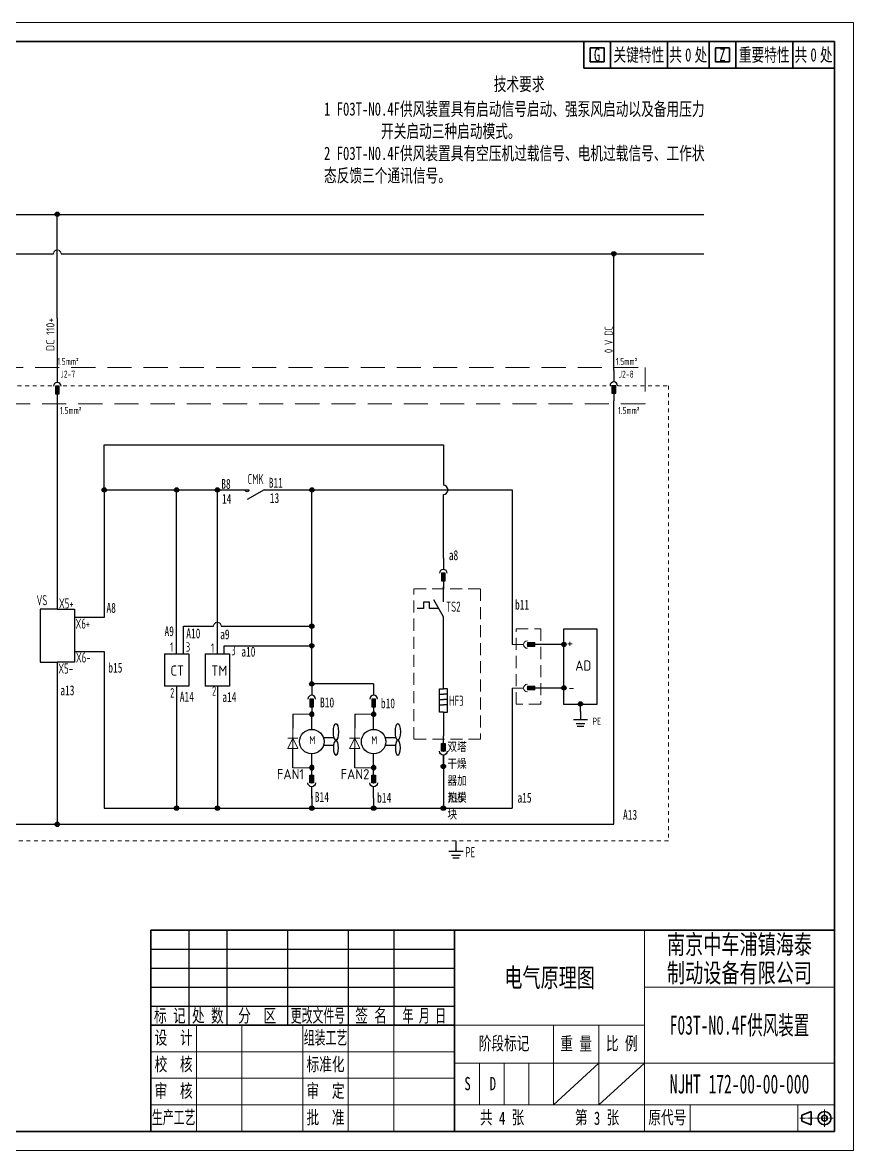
# Model space of a CAD drawing. Header units: millimetres. Extents: x 0 to 420, y 0 to 297.
# Drawn here: x 201.2 to 420, y 0 to 297 of the extents above; entities that cross this region are included whole.
import ezdxf
from ezdxf.enums import TextEntityAlignment as Align

# ---------------------------------------------------------------- set-up
doc = ezdxf.new("R2010")
doc.units = ezdxf.units.MM
for name, pattern in [('CENTER1', [10, 7, -1, 1, -1]), ('HIDDEN', [9.525, 6.35, -3.175]), ('PHANTOM2', [31.75, 15.875, -3.175, 3.175, -3.175, 3.175, -3.175]), ('虚线', [2, 1, -1])]:
    doc.linetypes.add(name, pattern=pattern)
for name, color, linetype, lineweight in [('BLK_0.5mm^2', 7, 'Continuous', 18), ('SYMS', 7, 'Continuous', 18), ('TAGS', 51, 'Continuous', 18), ('尺寸线层', 3, 'Continuous', 13), ('标注', 3, 'Continuous', 18), ('点划线', 4, 'CENTER1', 18), ('粗实线', 7, 'Continuous', 35), ('粗实线层', 7, 'Continuous', 25), ('虚线', 2, 'HIDDEN', 18), ('虚线层', 6, '虚线', 13), ('触点示意图', 11, 'Continuous', 18)]:
    doc.layers.add(name, color=color, linetype=linetype, lineweight=lineweight)
doc.styles.add('WD', font='romans.shx', dxfattribs={"bigfont": 'gbcbig.shx'})
doc.styles.add('WD_IEC', font='isocp2.shx', dxfattribs={"width": 0.9, "bigfont": 'gbcbig.shx'})
doc.styles.add('标准', font='isoct2.shx')
doc.styles.add('海泰标注样式', font='isocp.shx', dxfattribs={"width": 0.7, "bigfont": 'gbcbig.shx'})
doc.styles.add('海泰汉字样式', font='仿宋_GB2312.TTF', dxfattribs={"width": 0.7, "height": 2.6})

# ---------------------------------------------------------------- blocks, each defined once
blk = doc.blocks.new('NJHT-更改区')
at = {"color": 7, "linetype": 'Continuous'}
for p, q in [((0, 5), (80, 5)), ((10, 5), (10, 0)), ((20, 5), (20, 0)), ((36, 5), (36, 0)), ((52, 5), (52, 0)), ((64, 5), (64, 0)), ((0, 0), (80, 0))]:
    blk.add_line(p, q, dxfattribs=at)
at = {"color": 7, "linetype": 'Continuous', "lineweight": 35}
for p, q in [((0, 0), (0, 5)), ((80, 0), (80, 5))]:
    blk.add_line(p, q, dxfattribs=at)
at = {"color": 2, "linetype": 'Continuous', "style": '海泰汉字样式'}
for tag, width, p in [('1', 0.7, (5, 2.5)), ('2', 0.7, (15, 2.5)), ('3', 0.7, (28, 2.5)), ('4', 0.6, (44, 2.5)), ('5', 0.7, (58, 2.5)), ('6', 0.6, (72, 2.5))]:
    blk.add_attdef(tag, text='', height=3.5, dxfattribs=dict(at, width=width)).set_placement(p, align=Align.MIDDLE_CENTER)
blk = doc.blocks.new('HTPhase')
at = {"insert": (317.56, 17.57), "char_height": 3.5, "width": 10.4838, "attachment_point": 4, "style": '海泰汉字样式'}
blk.add_mtext('S   D', dxfattribs=at)
blk = doc.blocks.new('NJHT-A3')
at = {"color": 7, "linetype": 'Continuous', "lineweight": 18}
for p, q in [((0, 297), (420, 297)), ((420, 0), (420, 297)), ((365, 5), (365, 58)), ((365, 43), (415, 43)), ((247, 33), (247, 5)), ((259, 33), (259, 5)), ((275, 33), (275, 5)), ((287, 33), (287, 5)), ((299, 33), (299, 5)), ((315, 33), (365, 33)), ((341, 33), (341, 12)), ((353, 33), (353, 12)), ((235, 26), (315, 26)), ((365, 23), (315, 23)), ((321.5, 23), (321.5, 12)), ((328, 23), (328, 12)), ((334.5, 23), (334.5, 12)), ((365, 23), (415, 23)), ((235, 19), (315, 19)), ((235, 12), (315, 12)), ((365, 12), (315, 12)), ((415, 12), (365, 12)), ((377, 12), (377, 5)), ((420, 0), (0, 0))]:
    blk.add_line(p, q, dxfattribs=at)
at = {"color": 7, "linetype": 'Continuous', "lineweight": 35}
for p, q in [((25, 292), (415, 292)), ((415, 292), (415, 5)), ((315, 5), (315, 58)), ((315, 33), (235, 33)), ((25, 5), (415, 5))]:
    blk.add_line(p, q, dxfattribs=at)
blk.add_lwpolyline([(235, 5), (415, 5), (415, 58), (235, 58)], close=True, dxfattribs=at)
at = {"color": 2, "linetype": 'Continuous', "lineweight": 18, "char_height": 3.5, "attachment_point": 5, "style": '海泰汉字样式'}
for s, insert, width in [('设  计', (241, 29.5), 12), ('{\\W0.6;组装工艺}', (281, 29.5), 12), ('阶段标记', (328, 28), 26), ('重 量', (347, 28), 12), ('比 例', (359, 28), 12), ('校  核', (241, 22.5), 12), ('标准化', (281, 22.5), 12), ('审  核', (241, 15.5), 12), ('审  定', (281, 15.5), 12), ('{\\W0.6;生产工艺}', (241, 8.5), 12), ('批  准', (281, 8.5), 12), ('共   张', (327.5, 8.5), 25), ('第   张', (352.5, 8.5), 25), ('原代号', (371, 8.5), 12)]:
    blk.add_mtext(s, dxfattribs=dict(at, insert=insert, width=width))
at = {"color": 2, "linetype": 'Continuous', "lineweight": 18, "style": '海泰汉字样式', "width": 0.6}
blk.add_attdef('5', text='', height=5, rotation=180, dxfattribs=at).set_placement((50, 286.5), align=Align.MIDDLE_CENTER)
at = {"color": 2, "linetype": 'Continuous', "lineweight": 18, "style": '海泰汉字样式'}
for tag, height, width, p in [('1', 5, 0.5, (390, 54.25)), ('7', 5, 0.7, (340, 45.5)), ('2', 5, 0.5, (390, 46.75)), ('3', 5, 0.6, (390, 33)), ('12', 3.5, 0.7, (253, 29.5)), ('13', 3.5, 0.6, (267, 29.5)), ('20', 3.5, 0.7, (293, 29.5)), ('21', 3.5, 0.6, (307, 29.5)), ('14', 3.5, 0.7, (253, 22.5)), ('15', 3.5, 0.6, (267, 22.5)), ('22', 3.5, 0.7, (293, 22.5)), ('23', 3.5, 0.6, (307, 22.5)), ('8', 3.5, 0.7, (347, 17.5)), ('9', 3.5, 0.7, (359, 17.5)), ('4', 5, 0.6, (390, 17.5)), ('16', 3.5, 0.7, (253, 15.5)), ('17', 3.5, 0.6, (267, 15.5)), ('24', 3.5, 0.7, (293, 15.5)), ('25', 3.5, 0.6, (307, 15.5)), ('18', 3.5, 0.7, (253, 8.5)), ('19', 3.5, 0.6, (267, 8.5)), ('26', 3.5, 0.7, (293, 8.5)), ('27', 3.5, 0.6, (307, 8.5)), ('11', 3.5, 0.7, (327.5, 8.5)), ('10', 3.5, 0.7, (352.5, 8.5)), ('6', 3.5, 0.7, (396.57, 8.5))]:
    blk.add_attdef(tag, text='', height=height, dxfattribs=dict(at, width=width)).set_placement(p, align=Align.MIDDLE_CENTER)
blk = doc.blocks.new('质量特性标注表')
at = {"layer": '粗实线'}
for p, q in [((0, 0), (0, -7)), ((0, 0), (66, 0)), ((7, 0), (7, -7)), ((22, 0), (22, -7)), ((33, 0), (33, -7)), ((40, 0), (40, -7)), ((55, 0), (55, -7)), ((66, 0), (66, -7)), ((1.65, -1.65), (5.35, -1.65)), ((1.65, -5.35), (1.65, -1.65)), ((5.35, -1.65), (5.35, -5.35)), ((34.65, -1.65), (38.35, -1.65)), ((34.65, -5.35), (34.65, -1.65)), ((38.35, -1.65), (38.35, -5.35)), ((5.35, -5.35), (1.65, -5.35)), ((38.35, -5.35), (34.65, -5.35)), ((0, -7), (66, -7))]:
    blk.add_line(p, q, dxfattribs=at)
at = {"layer": '标注', "color": 2, "style": '海泰汉字样式', "width": 0.7}
for s, p in [('G', (3.5, -3.5)), ('关键特性', (14.5, -3.5)), ('共  处', (27.5, -3.5)), ('Z', (36.5, -3.5)), ('重要特性', (47.5, -3.5)), ('共  处', (60.5, -3.5))]:
    blk.add_text(s, height=3.5, dxfattribs=at).set_placement(p, align=Align.MIDDLE_CENTER)
for tag, p in [('关键特性处数', (27.5, -3.5)), ('重要特性处数', (60.5, -3.5))]:
    blk.add_attdef(tag, text='', height=3.5, dxfattribs=at).set_placement(p, align=Align.MIDDLE_CENTER)
blk = doc.blocks.new('fse')
blk.add_hatch(color=256).paths.add_polyline_path([(-62.47, -297.35), (-62.47, -293.6), (-64.34, -293.6), (-64.34, -297.35)], flags=0)
for p, q in [((-63.41, -286.1), (-63.41, -291.72)), ((-63.41, -297.35), (-63.41, -301.1))]:
    blk.add_line(p, q)
blk.add_lwpolyline([(-62.47, -293.6), (-64.34, -293.6), (-64.34, -297.35), (-62.47, -297.35)], close=True)
blk.add_arc((-63.41, -293.6), 1.88, 0, 180)
blk.add_point((-63.41, -293.6))
blk = doc.blocks.new('VC01JP_1')
blk.add_hatch(color=256).paths.add_polyline_path([(0.62, -2.5), (0.62, 0), (-0.62, 0), (-0.62, -2.5)], flags=0)
for p, q in [((0, 5), (0, 1.25)), ((0, -2.5), (0, -5))]:
    blk.add_line(p, q)
blk.add_lwpolyline([(0.62, 0), (-0.62, 0), (-0.62, -2.5), (0.62, -2.5)], close=True)
blk.add_arc((0, 0), 1.25, 0, 180)
blk.add_point((0, 0))
at = {"style": 'WD_IEC'}
for tag, p in [('INST', (-5.25, 8)), ('TAG1', (-5.25, 2)), ('LOC', (-5.25, 5)), ('DESC1', (-5.25, -5.1)), ('DESC2', (-5.25, -8.1)), ('DESC3', (-5.25, -11.1))]:
    blk.add_attdef(tag, text='', height=2, dxfattribs=at).set_placement(p, align=Align.RIGHT)
blk.add_attdef('TERM02', text='', height=2, rotation=90, dxfattribs=at).set_placement((-1, 5), align=Align.RIGHT)
for tag, p, height in [('X2TERM02', (0, 5), 0.32), ('X2TERMDESC02', (0, 4.48), 0.32), ('MFG', (2.75, 4), 1.5), ('CAT', (2.75, 1.5), 1.5), ('X4LINK', (-1.25, -1.25), 0.32), ('X1LINK', (1.25, -1.25), 0.32), ('ASSYCODE', (2.75, -2.75), 1), ('FAMILY', (2.75, -4.25), 1), ('X8TERM01', (0, -5), 0.32), ('X8TERMDESC01', (0, -5.52), 0.32), ('CATDESC', (2.75, -5.75), 1)]:
    blk.add_attdef(tag, p, '', height=height, dxfattribs=at)
blk.add_attdef('TERM01', (-1, -5), '', height=2, rotation=90, dxfattribs=at)
blk = doc.blocks.new('bfcgb')
blk.add_hatch(color=256).paths.add_polyline_path([(1495.06, 338, 1), (1492.9, 338, 1)])
blk.add_circle((1493.98, 338), 1.08)
blk = doc.blocks.new('gdrfff')
at = {"layer": '粗实线层'}
for p, q in [((1185.09, -1174.18), (1191.77, -1174.18)), ((1185.21, -1178.89), (1191.47, -1178.89))]:
    blk.add_line(p, q, dxfattribs=at)
blk.add_circle((1177.98, -1176.73), 7.55, dxfattribs=at)
blk.add_ellipse((1192.92, -1170.67), major_axis=(0, 5.23), ratio=0.298108, dxfattribs=at)
at = {"layer": '粗实线层', "extrusion": (0, 0, -1)}
blk.add_ellipse((1192.92, -1180.53), major_axis=(0, -4.61), ratio=0.338161, dxfattribs=at)
at = {"layer": '粗实线层', "insert": (1176.51, -1173.32), "char_height": 5, "attachment_point": 1, "style": '海泰标注样式'}
blk.add_mtext_dynamic_manual_height_columns('M', width=3.7813, gutter_width=17.5, heights=[0], dxfattribs=at)
blk = doc.blocks.new('VDI1_2')
for p, q in [((0, 7.5), (0, -7.5)), ((0, -2.5), (-2.5, 2.5)), ((-2.5, 2.5), (2.5, 2.5)), ((2.5, 2.5), (0, -2.5)), ((-2.5, -2.5), (2.5, -2.5))]:
    blk.add_line(p, q)
at = {"style": 'WD_IEC'}
for tag, height, p in [('INST', 2.5, (-5.5, 10.25)), ('TAG1', 2.5, (-5.5, 3.25)), ('LOC', 2.5, (-5.5, 6.75)), ('MFG', 1.5, (-5.5, -0.25)), ('DESC1', 2.5, (-5.5, -6.35)), ('CAT', 1.5, (-5.5, -2.75)), ('DESC3', 2.5, (-5.5, -13.35)), ('DESC2', 2.5, (-5.5, -9.85))]:
    blk.add_attdef(tag, text='', height=height, dxfattribs=at).set_placement(p, align=Align.RIGHT)
blk.add_attdef('TERM01', text='', height=2, rotation=90, dxfattribs=at).set_placement((-1, 7.5), align=Align.RIGHT)
for tag, p, height in [('X2TERM01', (0, 7.5), 0.32), ('ASSYCODE', (1, -4), 1), ('FAMILY', (1, -5.5), 1), ('X8TERM02', (0, -7.5), 0.32), ('CATDESC', (1, -7), 1)]:
    blk.add_attdef(tag, p, '', height=height, dxfattribs=at)
blk.add_attdef('TERM02', (-1, -7.5), '', height=2, rotation=90, dxfattribs=at)
blk = doc.blocks.new('VMS21P_1')
at = {"lineweight": -3}
for p, q in [((0, 7.5), (0, 2.5)), ((0, -2.5), (3.125, 3.125)), ((0, -2.5), (0, -7.5))]:
    blk.add_line(p, q, dxfattribs=at)
blk.add_arc((0, 3.125), 0.625, 270, 90, dxfattribs=at)
at = {"style": 'WD_IEC'}
for tag, p in [('INST', (-5.25, 7.75)), ('LOC', (-5.25, 4.25)), ('TAG2', (-5.25, 0.75)), ('XREF', (-5.25, -3.75)), ('DESC1', (-5.25, -7.6)), ('DESC2', (-5.25, -11.1)), ('DESC3', (-5.25, -14.6))]:
    blk.add_attdef(tag, text='', height=2.5, dxfattribs=at).set_placement(p, align=Align.RIGHT)
for tag, p, height in [('X2TERM01', (0, 7.5), 0.32), ('X4LINK', (-2, 0), 0.32), ('X1LINK', (-0.5, 0), 0.32), ('CONTACT', (4, -3.5), 1), ('X8TERM02', (0, -7.5), 0.32), ('FAMILY', (4, -5), 1)]:
    blk.add_attdef(tag, p, '', height=height, dxfattribs=at)
blk.add_attdef('TERM01', text='', height=2, rotation=90, dxfattribs=at).set_placement((-1, 7.5), align=Align.RIGHT)
blk.add_attdef('TERM02', (-1, -7.5), '', height=2, rotation=90, dxfattribs=at)
blk = doc.blocks.new('gwae')
blk.add_hatch(color=256).paths.add_polyline_path([(413.18, 275.01), (413.18, 278.76), (411.3, 278.76), (411.3, 275.01)], flags=0)
for p, q in [((412.24, 286.26), (412.24, 280.64)), ((412.24, 275.01), (412.24, 271.26))]:
    blk.add_line(p, q)
blk.add_lwpolyline([(413.18, 278.76), (411.3, 278.76), (411.3, 275.01), (413.18, 275.01)], close=True)
blk.add_arc((412.24, 278.76), 1.88, 0, 180)
blk.add_point((412.24, 278.76))

msp = doc.modelspace()

# ---------------------------------------------------------------- linework, layer by layer
for p, q in [((106.16, 246.5), (380.63, 246.5)), ((159.81, 236.11), (209.35, 236.11)), ((211.38, 236.11), (380.63, 236.11)), ((356.9, 205.38), (356.9, 236.11)), ((210.36, 219.2), (210.36, 203.75)), ((210.36, 197.24), (210.36, 142.51)), ((356.9, 85.88), (356.9, 197.38)), ((222.72, 173.94), (222.72, 185.8)), ((222.72, 185.8), (312.02, 185.8)), ((312.02, 185.8), (312.02, 175.17)), ((222.72, 173.94), (240.41, 173.94)), ((222.72, 173.94), (222.72, 140.38)), ((240.41, 173.94), (256.83, 173.94)), ((241.8, 130.78), (241.8, 173.94)), ((252.53, 130.78), (252.53, 173.93)), ((268.84, 173.94), (330.15, 173.94)), ((277.37, 122.85), (277.42, 173.94)), ((312.02, 173.94), (312.02, 173.94)), ((312.02, 155.98), (312.02, 172.7)), ((312.02, 149.98), (312.02, 148.5)), ((312.02, 144.5), (312.02, 148.5)), ((241.8, 134.28), (241.8, 147.93)), ((252.53, 134.28), (252.53, 147.93)), ((306.77, 142.75), (305.17, 142.75)), ((308.37, 144.35), (306.77, 144.35)), ((306.77, 144.35), (306.77, 142.75)), ((308.37, 142.75), (308.37, 144.35)), ((310.77, 142.75), (308.37, 142.75)), ((312.02, 140.5), (309.52, 145)), ((210.36, 142.51), (205.87, 142.51)), ((205.87, 142.51), (205.87, 128.61)), ((210.36, 142.51), (214.86, 142.51)), ((214.86, 142.51), (214.86, 128.61)), ((222.72, 140.38), (214.86, 140.38)), ((312.02, 136.5), (312.02, 140.5)), ((243.58, 130.78), (243.58, 138.06)), ((243.58, 138.06), (251.52, 138.06)), ((253.55, 138.06), (277.39, 138.05)), ((312.02, 121.58), (312.02, 138.5)), ((343.76, 117.47), (343.76, 137.35)), ((343.76, 137.35), (352.45, 137.35)), ((352.45, 137.35), (352.45, 117.47)), ((214.86, 131.39), (222.72, 131.39)), ((222.72, 131.39), (222.72, 90.14)), ((238.59, 130.78), (245, 130.78)), ((238.59, 130.78), (238.59, 122.25)), ((245, 130.78), (245, 122.25)), ((249.33, 130.78), (255.73, 130.78)), ((249.33, 130.78), (249.33, 122.24)), ((254.32, 132.89), (277.37, 132.9)), ((254.32, 130.78), (254.32, 132.89)), ((255.73, 130.78), (255.73, 122.24)), ((343.74, 133.22), (335.4, 133.22)), ((205.87, 128.61), (210.36, 128.61)), ((214.86, 128.61), (210.36, 128.61)), ((210.36, 128.61), (210.36, 85.88)), ((245, 122.25), (238.59, 122.25)), ((241.8, 122.25), (241.8, 90.13)), ((255.73, 122.24), (249.33, 122.24)), ((252.53, 122.24), (252.53, 90.13)), ((293.67, 122.85), (277.37, 122.85)), ((330.15, 121.76), (330.15, 90.14)), ((343.74, 121.76), (335.4, 121.76)), ((352.45, 117.47), (343.76, 117.47)), ((348.13, 115.55), (348.13, 117.58)), ((272.38, 114.84), (272.38, 111.19)), ((277.37, 110.87), (277.37, 114.84)), ((288.67, 114.84), (288.67, 111.19)), ((293.67, 110.87), (293.67, 114.84)), ((312.02, 115.37), (312.02, 109.13)), ((348.13, 115.55), (348.13, 113.51)), ((272.38, 100.79), (272.38, 106.04)), ((277.37, 100.79), (277.37, 104.42)), ((288.67, 100.79), (288.67, 106.04)), ((293.67, 100.79), (293.67, 104.42)), ((312.02, 104.13), (312.02, 101.13)), ((312.02, 101.13), (312.02, 90.14)), ((277.37, 93.33), (277.37, 90.14)), ((293.67, 92.79), (293.67, 90.14)), ((222.72, 90.14), (330.15, 90.14)), ((315.34, 81.5), (315.34, 78.81)), ((341, 12), (353, 23)), ((353, 12), (365, 23))]:
    msp.add_line(p, q)
at = {"color": 7, "ltscale": 0.007597}
for p, q in [((343.36, 133.64), (343.54, 133.76)), ((343.36, 133.64), (343.54, 133.76)), ((343.54, 133.76), (343.75, 133.8)), ((343.54, 133.76), (343.75, 133.8)), ((343.75, 133.8), (343.97, 133.76)), ((343.75, 133.8), (343.97, 133.76)), ((343.97, 133.76), (344.15, 133.64)), ((343.97, 133.76), (344.15, 133.64)), ((343.19, 133.24), (343.24, 133.46)), ((343.19, 133.24), (343.24, 133.46)), ((343.24, 133.03), (343.19, 133.24)), ((343.24, 133.03), (343.19, 133.24)), ((343.24, 133.46), (343.36, 133.64)), ((343.24, 133.46), (343.36, 133.64)), ((343.36, 132.85), (343.24, 133.03)), ((343.36, 132.85), (343.24, 133.03)), ((343.54, 132.72), (343.36, 132.85)), ((343.54, 132.72), (343.36, 132.85)), ((343.75, 132.68), (343.54, 132.72)), ((343.75, 132.68), (343.54, 132.72)), ((343.97, 132.72), (343.75, 132.68)), ((343.97, 132.72), (343.75, 132.68)), ((344.15, 132.85), (343.97, 132.72)), ((344.15, 132.85), (343.97, 132.72)), ((344.15, 133.64), (344.27, 133.46)), ((344.15, 133.64), (344.27, 133.46)), ((344.27, 133.03), (344.15, 132.85)), ((344.27, 133.03), (344.15, 132.85)), ((344.27, 133.46), (344.32, 133.24)), ((344.27, 133.46), (344.32, 133.24)), ((344.32, 133.24), (344.27, 133.03)), ((344.32, 133.24), (344.27, 133.03)), ((343.19, 121.78), (343.24, 121.99)), ((343.19, 121.78), (343.24, 121.99)), ((343.24, 121.57), (343.19, 121.78)), ((343.24, 121.57), (343.19, 121.78)), ((343.24, 121.99), (343.36, 122.18)), ((343.24, 121.99), (343.36, 122.18)), ((343.36, 122.18), (343.54, 122.3)), ((343.36, 122.18), (343.54, 122.3)), ((343.54, 122.3), (343.75, 122.34)), ((343.54, 122.3), (343.75, 122.34)), ((343.75, 122.34), (343.97, 122.3)), ((343.75, 122.34), (343.97, 122.3)), ((343.97, 122.3), (344.15, 122.18)), ((343.97, 122.3), (344.15, 122.18)), ((344.15, 122.18), (344.27, 121.99)), ((344.15, 122.18), (344.27, 121.99)), ((344.27, 121.99), (344.32, 121.78)), ((344.27, 121.99), (344.32, 121.78)), ((344.32, 121.78), (344.27, 121.57)), ((344.32, 121.78), (344.27, 121.57)), ((343.36, 121.38), (343.24, 121.57)), ((343.36, 121.38), (343.24, 121.57)), ((343.54, 121.26), (343.36, 121.38)), ((343.54, 121.26), (343.36, 121.38)), ((343.75, 121.22), (343.54, 121.26)), ((343.75, 121.22), (343.54, 121.26)), ((343.97, 121.26), (343.75, 121.22)), ((343.97, 121.26), (343.75, 121.22)), ((344.15, 121.38), (343.97, 121.26)), ((344.15, 121.38), (343.97, 121.26)), ((344.27, 121.57), (344.15, 121.38)), ((344.27, 121.57), (344.15, 121.38)), ((347.57, 117.58), (347.61, 117.8)), ((347.57, 117.58), (347.61, 117.8)), ((347.61, 117.37), (347.57, 117.58)), ((347.61, 117.37), (347.57, 117.58)), ((347.61, 117.8), (347.73, 117.98)), ((347.61, 117.8), (347.73, 117.98)), ((347.73, 117.19), (347.61, 117.37)), ((347.73, 117.19), (347.61, 117.37)), ((347.73, 117.98), (347.91, 118.1)), ((347.73, 117.98), (347.91, 118.1)), ((347.91, 117.06), (347.73, 117.19)), ((347.91, 117.06), (347.73, 117.19)), ((347.91, 118.1), (348.13, 118.14)), ((347.91, 118.1), (348.13, 118.14)), ((348.13, 117.02), (347.91, 117.06)), ((348.13, 117.02), (347.91, 117.06)), ((348.13, 118.14), (348.34, 118.1)), ((348.13, 118.14), (348.34, 118.1)), ((348.34, 117.06), (348.13, 117.02)), ((348.34, 117.06), (348.13, 117.02)), ((348.34, 118.1), (348.52, 117.98)), ((348.34, 118.1), (348.52, 117.98)), ((348.52, 117.19), (348.34, 117.06)), ((348.52, 117.19), (348.34, 117.06)), ((348.52, 117.98), (348.65, 117.8)), ((348.52, 117.98), (348.65, 117.8)), ((348.65, 117.37), (348.52, 117.19)), ((348.65, 117.37), (348.52, 117.19)), ((348.65, 117.8), (348.69, 117.58)), ((348.65, 117.8), (348.69, 117.58)), ((348.69, 117.58), (348.65, 117.37)), ((348.69, 117.58), (348.65, 117.37))]:
    msp.add_line(p, q, dxfattribs=at)
at = {"color": 7, "ltscale": 0.215638}
for p, q in [((310.98, 115.37), (310.98, 121.58)), ((313.07, 115.37), (313.07, 121.58))]:
    msp.add_line(p, q, dxfattribs=at)
at = {"color": 7, "ltscale": 0.036266}
for p, q in [((310.98, 121.58), (312.02, 121.58)), ((310.98, 120.16), (312.02, 120.16)), ((313.07, 121.58), (312.02, 121.58)), ((313.07, 120.16), (312.02, 120.16)), ((310.98, 118.73), (312.02, 118.73)), ((310.98, 117.31), (312.02, 117.31)), ((313.07, 118.73), (312.02, 118.73)), ((313.07, 117.31), (312.02, 117.31)), ((312.02, 115.37), (310.98, 115.37)), ((312.02, 115.37), (313.07, 115.37))]:
    msp.add_line(p, q, dxfattribs=at)
at = {"color": 1}
for p, q in [((346.26, 113.51), (350, 113.51)), ((346.95, 112.43), (349.3, 112.43)), ((347.28, 111.7), (348.97, 111.7)), ((313.47, 78.81), (317.21, 78.81)), ((314.17, 77.73), (316.52, 77.73)), ((314.5, 77.01), (316.19, 77.01))]:
    msp.add_line(p, q, dxfattribs=at)
at = {"color": 7, "linetype": 'Continuous', "lineweight": 18}
msp.add_line((405.37, 5), (405.37, 12), dxfattribs=at)
at = {"color": 7}
for centre in [(343.75, 133.24), (343.75, 121.78), (348.13, 117.58)]:
    msp.add_circle(centre, 0.561, dxfattribs=at)
msp.add_arc((312.02, 173.94), 1.23, 270.0008, 90)
for points in [[(343.97, 133.76), (343.36, 132.85), (343.19, 133.24), (343.24, 133.03)], [(343.97, 133.76), (343.19, 133.24), (343.36, 133.64), (343.24, 133.46)], [(343.97, 133.76), (343.36, 132.85), (343.19, 133.24), (343.24, 133.03)], [(343.97, 133.76), (343.19, 133.24), (343.36, 133.64), (343.24, 133.46)], [(343.97, 133.76), (343.36, 133.64), (343.75, 133.8), (343.54, 133.76)], [(343.97, 133.76), (343.36, 133.64), (343.75, 133.8), (343.54, 133.76)], [(343.97, 133.76), (343.75, 132.68), (343.36, 132.85), (343.54, 132.72)], [(343.97, 133.76), (343.75, 132.68), (343.36, 132.85), (343.54, 132.72)], [(343.97, 133.76), (344.15, 132.85), (343.75, 132.68), (343.97, 132.72)], [(343.97, 133.76), (344.15, 132.85), (343.75, 132.68), (343.97, 132.72)], [(343.97, 133.76), (344.15, 133.64), (344.32, 133.24), (344.27, 133.46)], [(343.97, 133.76), (344.32, 133.24), (344.15, 132.85), (344.27, 133.03)], [(343.97, 133.76), (344.15, 133.64), (344.32, 133.24), (344.27, 133.46)], [(343.97, 133.76), (344.32, 133.24), (344.15, 132.85), (344.27, 133.03)], [(343.97, 122.3), (343.36, 121.38), (343.19, 121.78), (343.24, 121.57)], [(343.97, 122.3), (343.19, 121.78), (343.36, 122.18), (343.24, 121.99)], [(343.97, 122.3), (343.36, 121.38), (343.19, 121.78), (343.24, 121.57)], [(343.97, 122.3), (343.19, 121.78), (343.36, 122.18), (343.24, 121.99)], [(343.97, 122.3), (343.36, 122.18), (343.75, 122.34), (343.54, 122.3)], [(343.97, 122.3), (343.36, 122.18), (343.75, 122.34), (343.54, 122.3)], [(343.97, 122.3), (343.75, 121.22), (343.36, 121.38), (343.54, 121.26)], [(343.97, 122.3), (343.75, 121.22), (343.36, 121.38), (343.54, 121.26)], [(343.97, 122.3), (344.15, 121.38), (343.75, 121.22), (343.97, 121.26)], [(343.97, 122.3), (344.15, 121.38), (343.75, 121.22), (343.97, 121.26)], [(343.97, 122.3), (344.15, 122.18), (344.32, 121.78), (344.27, 121.99)], [(343.97, 122.3), (344.32, 121.78), (344.15, 121.38), (344.27, 121.57)], [(343.97, 122.3), (344.15, 122.18), (344.32, 121.78), (344.27, 121.99)], [(343.97, 122.3), (344.32, 121.78), (344.15, 121.38), (344.27, 121.57)], [(348.65, 117.37), (347.57, 117.58), (347.73, 117.98), (347.61, 117.8)], [(348.65, 117.37), (347.57, 117.58), (347.73, 117.98), (347.61, 117.8)], [(348.65, 117.37), (347.73, 117.19), (347.57, 117.58), (347.61, 117.37)], [(348.65, 117.37), (347.73, 117.19), (347.57, 117.58), (347.61, 117.37)], [(348.65, 117.37), (347.73, 117.98), (348.13, 118.14), (347.91, 118.1)], [(348.65, 117.37), (347.73, 117.98), (348.13, 118.14), (347.91, 118.1)], [(348.65, 117.37), (348.13, 117.02), (347.73, 117.19), (347.91, 117.06)], [(348.65, 117.37), (348.13, 117.02), (347.73, 117.19), (347.91, 117.06)], [(348.65, 117.37), (348.13, 118.14), (348.52, 117.98), (348.34, 118.1)], [(348.65, 117.37), (348.13, 118.14), (348.52, 117.98), (348.34, 118.1)], [(348.65, 117.37), (348.52, 117.19), (348.13, 117.02), (348.34, 117.06)], [(348.65, 117.37), (348.52, 117.19), (348.13, 117.02), (348.34, 117.06)], [(348.65, 117.37), (348.52, 117.98), (348.69, 117.58), (348.65, 117.8)], [(348.65, 117.37), (348.52, 117.98), (348.69, 117.58), (348.65, 117.8)]]:
    msp.add_solid(points, dxfattribs=at)
at = {"layer": 'BLK_0.5mm^2'}
for p, q in [((272.38, 114.84), (277.37, 114.84)), ((288.67, 114.84), (293.67, 114.84)), ((272.38, 100.79), (277.37, 100.79)), ((288.67, 100.79), (293.67, 100.79))]:
    msp.add_line(p, q, dxfattribs=at)
for centre in [(210.36, 236.11), (252.53, 138.06)]:
    msp.add_arc(centre, 1.02, 0, 180, dxfattribs=at)
at = {"layer": '点划线', "ltscale": 0.2}
for p, q in [((412.37, 10.75), (412.37, 6.25)), ((405.87, 8.5), (414.62, 8.5))]:
    msp.add_line(p, q, dxfattribs=at)
at = {"layer": '粗实线'}
for p, q in [((406.37, 9.25), (408.87, 10.25)), ((406.37, 9.25), (406.37, 7.75)), ((408.87, 10.25), (408.87, 6.75)), ((406.37, 7.75), (408.87, 6.75))]:
    msp.add_line(p, q, dxfattribs=at)
for radius in [1.75, 0.75]:
    msp.add_circle((412.37, 8.5), radius, dxfattribs=at)
at = {"layer": '粗实线层'}
for p, q in [((210.36, 219.2), (210.36, 246.5)), ((330.15, 173.94), (330.15, 133.22)), ((112.86, 85.88), (356.9, 85.88))]:
    msp.add_line(p, q, dxfattribs=at)
at = {"layer": '虚线', "ltscale": 0.5}
for p, q in [((304.29, 108.28), (304.29, 147.86)), ((304.29, 147.86), (321.82, 147.86)), ((321.82, 147.86), (321.82, 108.28)), ((331.22, 117.5), (331.22, 137.34)), ((331.22, 137.34), (337.69, 137.34)), ((337.69, 137.34), (337.69, 117.5)), ((337.69, 117.5), (331.22, 117.5)), ((321.82, 108.28), (304.29, 108.28))]:
    msp.add_line(p, q, dxfattribs=at)
at = {"layer": '虚线'}
msp.add_lwpolyline([(99.76, 206.18), (365.12, 206.18), (365.12, 196.58), (99.76, 196.58)], close=True, dxfattribs=at)
at = {"layer": '虚线层'}
msp.add_lwpolyline([(39.92, 201.38), (371.27, 201.38), (371.27, 81.5), (39.92, 81.5)], close=True, dxfattribs=at)

# ---------------------------------------------------------------- block references
ref = msp.add_blockref('NJHT-A3', (0, 0))
ref.add_attrib('11', '4', dxfattribs={"color": 2, "linetype": 'Continuous', "lineweight": 18, "height": 3.5, "style": '海泰汉字样式', "width": 0.7}).set_placement((327.5, 8.5), align=Align.MIDDLE_CENTER)
ref.add_attrib('10', '3', dxfattribs={"color": 2, "linetype": 'Continuous', "lineweight": 18, "height": 3.5, "style": '海泰汉字样式', "width": 0.7}).set_placement((352.5, 8.5), align=Align.MIDDLE_CENTER)
ref.add_attrib('7', '电气原理图', dxfattribs={"color": 2, "linetype": 'Continuous', "lineweight": 18, "height": 5, "style": '海泰汉字样式', "width": 0.7}).set_placement((340, 45.5), align=Align.MIDDLE_CENTER)
ref.add_attrib('4', 'NJHT 172-00-00-000', dxfattribs={"color": 2, "linetype": 'Continuous', "lineweight": 18, "height": 5, "style": '海泰汉字样式', "width": 0.6}).set_placement((390, 17.5), align=Align.MIDDLE_CENTER)
ref.add_attrib('3', 'F03T-N0.4F供风装置', dxfattribs={"color": 2, "linetype": 'Continuous', "lineweight": 18, "height": 5, "style": '海泰汉字样式', "width": 0.6}).set_placement((390, 33), align=Align.MIDDLE_CENTER)
ref.add_attrib('2', '制动设备有限公司', dxfattribs={"color": 2, "linetype": 'Continuous', "lineweight": 18, "height": 5, "style": '海泰汉字样式', "width": 0.7}).set_placement((390, 46.75), align=Align.MIDDLE_CENTER)
ref.add_attrib('1', '南京中车浦镇海泰', dxfattribs={"color": 2, "linetype": 'Continuous', "lineweight": 18, "height": 5, "style": '海泰汉字样式', "width": 0.7}).set_placement((390, 54.25), align=Align.MIDDLE_CENTER)
ref = msp.add_blockref('质量特性标注表', (349, 292))
ref.add_attrib('重要特性处数', '0', dxfattribs={"layer": '标注', "height": 3.5, "style": '海泰汉字样式', "width": 0.7}).set_placement((409.5, 288.5), align=Align.MIDDLE_CENTER)
ref.add_attrib('关键特性处数', '0', dxfattribs={"layer": '标注', "height": 3.5, "style": '海泰汉字样式', "width": 0.7}).set_placement((376.5, 288.5), align=Align.MIDDLE_CENTER)
at = {"yscale": 0.5335680000000002, "zscale": 0.5335680000000002}
for name, p, xscale in [('bfcgb', (-586.78, 66.16), 0.5335680000000002), ('bfcgb', (-440.24, 55.77), 0.5335680000000002), ('fse', (244.19, 357.9), 0.5335680000000002), ('fse', (390.74, 358.03), 0.5335680000000002), ('bfcgb', (-574.42, -6.41), 0.5335680000000002), ('bfcgb', (-555.35, -6.41), 0.5335680000000002), ('bfcgb', (-544.61, -6.41), 0.5335680000000002), ('bfcgb', (-519.72, -6.41), 0.5335680000000002), ('gwae', (92.06, 3.24), 0.5335680000000002), ('bfcgb', (-519.77, -42.28), 0.5335680000000002), ('bfcgb', (-519.77, -47.45), 0.5335680000000002), ('gwae', (57.41, -29.89), 0.5335680000000002), ('bfcgb', (-519.77, -57.5), 0.5335680000000002), ('gwae', (73.71, -29.89), 0.5335680000000002), ('bfcgb', (1074.52, -65.5), -0.5335680000000002), ('bfcgb', (1090.81, -65.5), -0.5335680000000002), ('bfcgb', (1074.52, -79.55), -0.5335680000000002), ('bfcgb', (1090.81, -79.55), -0.5335680000000002), ('bfcgb', (-485.12, -79.22), 0.5335680000000002), ('bfcgb', (-555.35, -90.21), 0.5335680000000002), ('bfcgb', (-544.61, -90.21), 0.5335680000000002), ('bfcgb', (-519.77, -90.21), 0.5335680000000002), ('bfcgb', (-503.47, -90.21), 0.5335680000000002), ('bfcgb', (-485.12, -90.21), 0.5335680000000002), ('bfcgb', (-586.78, -94.47), 0.5335680000000002)]:
    msp.add_blockref(name, p, dxfattribs=dict(at, xscale=xscale))
at = {"xscale": -0.5335680000000002, "yscale": 0.5335680000000002, "zscale": 0.5335680000000002, "rotation": 180}
for p in [(92.06, 253.87), (57.41, 245.53), (73.71, 245.53)]:
    msp.add_blockref('gwae', p, dxfattribs=at)
for name, p in [('NJHT-更改区', (235, 53)), ('NJHT-更改区', (235, 48)), ('NJHT-更改区', (235, 43)), ('NJHT-更改区', (235, 38)), ('HTPhase', (0, 0))]:
    msp.add_blockref(name, p)
ref = msp.add_blockref('NJHT-更改区', (235, 33))
ref.add_attrib('1', '标 记', dxfattribs={"color": 2, "height": 3.5, "style": '海泰汉字样式', "width": 0.7}).set_placement((240, 35.5), align=Align.MIDDLE_CENTER)
ref.add_attrib('2', '处 数', dxfattribs={"color": 2, "height": 3.5, "style": '海泰汉字样式', "width": 0.7}).set_placement((250, 35.5), align=Align.MIDDLE_CENTER)
ref.add_attrib('3', '分  区', dxfattribs={"color": 2, "height": 3.5, "style": '海泰汉字样式', "width": 0.7}).set_placement((263, 35.5), align=Align.MIDDLE_CENTER)
ref.add_attrib('4', '更改文件号', dxfattribs={"color": 2, "height": 3.5, "style": '海泰汉字样式', "width": 0.6}).set_placement((279, 35.5), align=Align.MIDDLE_CENTER)
ref.add_attrib('5', '签 名', dxfattribs={"color": 2, "height": 3.5, "style": '海泰汉字样式', "width": 0.7}).set_placement((293, 35.5), align=Align.MIDDLE_CENTER)
ref.add_attrib('6', '年 月 日', dxfattribs={"color": 2, "height": 3.5, "style": '海泰汉字样式', "width": 0.6}).set_placement((307, 35.5), align=Align.MIDDLE_CENTER)
at = {"layer": 'SYMS'}
for name, p, xscale, yscale, zscale, rotation in [('VMS21P_1', (262.84, 173.94), -0.8003520000000001, 0.8003520000000001, 0.8003520000000001, 90), ('VDI1_2', (272.38, 107.19), -0.5335680000000002, 0.5335680000000002, 0.5335680000000002, 180), ('VDI1_2', (288.67, 107.19), -0.5335680000000002, 0.5335680000000002, 0.5335680000000002, 180)]:
    msp.add_blockref(name, p, dxfattribs=dict(at, xscale=xscale, yscale=yscale, zscale=zscale, rotation=rotation))
at = {"layer": 'SYMS', "linetype": 'PHANTOM2', "xscale": 0.8003520000000001, "yscale": 0.8003520000000001, "zscale": 0.8003520000000001, "rotation": 90}
for p in [(334.15, 133.22), (334.15, 121.76)]:
    msp.add_blockref('VC01JP_1', p, dxfattribs=at)
at = {"layer": '粗实线层', "xscale": 0.4268544000000001, "yscale": 0.4268544000000001, "zscale": 0.4268544000000001}
for p in [(-225.45, 609.94), (-209.16, 609.94)]:
    msp.add_blockref('gdrfff', p, dxfattribs=at)

# ---------------------------------------------------------------- texts
at = {"char_height": 2.6678, "width": 7.2079, "attachment_point": 1, "line_spacing_factor": 0.99982, "style": '标准'}
for s, insert in [('{\\Fisocp2,gbcbig|c0;\\C3;C\\Fisocp2,gbcbig|c134;T}', (240.17, 127.69)), ('{\\Fisocp2,gbcbig|c0;\\C3;T\\Fisocp2,gbcbig|c134;M}', (250.9, 127.69))]:
    msp.add_mtext(s, dxfattribs=dict(at, insert=insert))
at = {"insert": (313.54, 119.74), "char_height": 2.6678, "width": 2.6304, "attachment_point": 1}
msp.add_mtext('{\\Fisocp,gbcbig|c134;\\W0.7;\\C3;HF3}', dxfattribs=at)
at = {"layer": 'BLK_0.5mm^2', "insert": (207.48, 210.5), "char_height": 2.1343, "width": 32.9128, "attachment_point": 1, "rotation": 90, "line_spacing_factor": 0.99982, "style": '标准'}
msp.add_mtext('{\\Fisocp2,gbcbig|c134;\\C3;DC 110+}', dxfattribs=at)
at = {"layer": 'BLK_0.5mm^2', "char_height": 2.6678, "attachment_point": 1, "line_spacing_factor": 0.99982, "style": '标准'}
for s, insert, width in [('{\\Fisocp2,gbcbig|c134;\\C3;AD}', (346.75, 129.02), 19.1069), ('{\\Fisocp2,gbcbig|c134;\\C3;双塔干燥器加热模块}', (313.09, 107.57), 7.1136), ('{\\Fisocp2,gbcbig|c134;\\C3;FAN1}', (268.19, 100.41), 19.1069), ('{\\Fisocp2,gbcbig|c134;\\C3;FAN2}', (284.96, 100.41), 19.1069)]:
    msp.add_mtext(s, dxfattribs=dict(at, insert=insert, width=width))
at = {"layer": 'TAGS', "insert": (344.57, 132.63), "char_height": 1.6007, "width": 11.2057, "attachment_point": 1, "rotation": 90, "style": 'WD'}
msp.add_mtext('{\\H0.8571x;+}', dxfattribs=at)
at = {"layer": 'TAGS', "insert": (345, 122.45), "char_height": 1.6007, "width": 11.2057, "attachment_point": 1, "style": 'WD'}
msp.add_mtext('{\\H0.8571x;-}', dxfattribs=at)
at = {"layer": '尺寸线层', "insert": (354.46, 209.98), "char_height": 2.1343, "width": 14.003, "attachment_point": 1, "rotation": 90, "style": '标准'}
msp.add_mtext('{\\Fisocp2,gbcbig|c134;\\W0.7;0 V DC}', dxfattribs=at)
at = {"layer": '尺寸线层', "attachment_point": 1, "style": '标准'}
for s, insert, char_height, width in [('{\\Fisocp2,gbcbig|c134;\\W0.7;1.5mm²}', (210.36, 208.71), 1.8675, 7.5905), ('{\\Fisocp2,gbcbig|c134;\\W0.7;1.5mm²}', (357.45, 208.71), 1.8675, 7.5905), ('{\\Fisocp2,gbcbig|c134;\\W0.7;J2-7}', (211.19, 205.34), 1.8675, 12.7853), ('{\\Fisocp2,gbcbig|c134;\\W0.7;J2-8}', (358.19, 205.34), 1.8675, 12.7853), ('{\\Fisocp2,gbcbig|c134;\\W0.7;1.5mm²}', (211.09, 195.78), 1.8675, 7.5905), ('{\\Fisocp2,gbcbig|c134;\\W0.7;1.5mm²}', (358.02, 195.78), 1.8675, 7.5905), ('{\\Fisocp2,gbcbig|c134;\\W0.7;CMK}', (260.48, 178.12), 2.6678, 7.9336), ('{\\Fisocp2,gbcbig|c134;\\W0.7;VS}', (204.92, 146.23), 2.6678, 7.9336), ('{\\Fisocp2,gbcbig|c134;\\W0.7;X5+}', (210.81, 145.38), 2.6678, 7.9336), ('{\\Fisocp2,gbcbig|c134;\\W0.7;TS2}', (312.76, 144.53), 2.6678, 11.9582), ('{\\Fisocp2,gbcbig|c134;\\W0.7;X6+}', (215.17, 140.07), 2.6678, 7.9336), ('{\\Fisocp2,gbcbig|c134;\\W0.7;X6-}', (215.28, 131.14), 2.6678, 7.9336), ('{\\Fisocp2,gbcbig|c134;\\W0.7;X5-}', (210.64, 128.25), 2.6678, 7.9336)]:
    msp.add_mtext(s, dxfattribs=dict(at, insert=insert, char_height=char_height, width=width))
at = {"layer": '尺寸线层', "insert": (317.82, 79.86), "char_height": 2.6678, "width": 14.2242, "attachment_point": 1, "line_spacing_factor": 0.99982, "style": '标准'}
msp.add_mtext('{\\Fisocp2,gbcbig|c134;\\W0.7;\\C3;PE}', dxfattribs=at)
at = {"layer": '标注', "color": 2, "attachment_point": 1}
for s, insert, char_height, width, style in [('技术要求', (325.29, 282.55), 3.5, 16.4723, '海泰汉字样式'), ('1 F03T-N0.4F供风装置具有启动信号启动、强泵风启动以及备用压力           开关启动三种启动模式。\\P2 F03T-N0.4F供风装置具有空压机过载信号、电机过载信号、工作状态反馈三个通讯信号。', (280.6, 275.99), 3.5, 101.6775, '海泰汉字样式'), ('\\A1;PE', (351.3, 113.94), 1.867, 6.8063, '海泰标注样式')]:
    msp.add_mtext(s, dxfattribs=dict(at, insert=insert, char_height=char_height, width=width, style=style))
at = {"layer": '标注', "char_height": 2.5, "attachment_point": 1, "style": '海泰标注样式'}
for s, width, insert in [('1', 3.1843, (240.1, 133.78)), ('3', 0.9117, (244.24, 133.82)), ('1', 2.6832, (250.86, 133.55)), ('3', 2.3157, (256.2, 132.89)), ('2', 1.8378, (251.12, 122.24)), ('2', 1.7369, (240.1, 121.75))]:
    msp.add_mtext_dynamic_manual_height_columns(s, width=width, gutter_width=12.5, heights=[0], dxfattribs=dict(at, insert=insert))
at = {"layer": '触点示意图', "char_height": 2.6, "attachment_point": 1, "style": '海泰汉字样式'}
for s, width, insert in [('B8', 2.5617, (253.54, 176.82)), ('B11', 1.3937, (266.06, 177.12)), ('14', 2.5735, (253.72, 172.87)), ('13', 1.7656, (266.32, 173.09)), ('a8', 4.2619, (313.46, 158.04)), ('A8', 4.0133, (223.32, 144.18)), ('b11', 5.1831, (330.89, 145.02)), ('A9', 1.8271, (238.6, 138.03)), ('A10', 1.737, (244.33, 137.46)), ('a9', 1.6456, (253.26, 137.2)), ('a10', 2.5565, (258.82, 132.63)), ('b15', 4.9276, (223.8, 128.42)), ('a13', 4.5018, (211.17, 122.46)), ('A14', 4.5887, (242.63, 120.79)), ('a14', 3.5997, (253.82, 120.69)), ('B10', 6.993, (279.56, 119.27)), ('b10', 3.8756, (295.58, 119.05)), ('B14', 3.1446, (278.18, 94.39)), ('b14', 4.2056, (294.59, 94.2)), ('A15', 7.1847, (313.46, 94.29)), ('a15', 4.5316, (331.54, 94.19)), ('A13', 4.7391, (359.34, 89.7))]:
    msp.add_mtext_dynamic_manual_height_columns(s, width=width, gutter_width=13, heights=[0], dxfattribs=dict(at, insert=insert))

doc.saveas('drawing.dxf')
